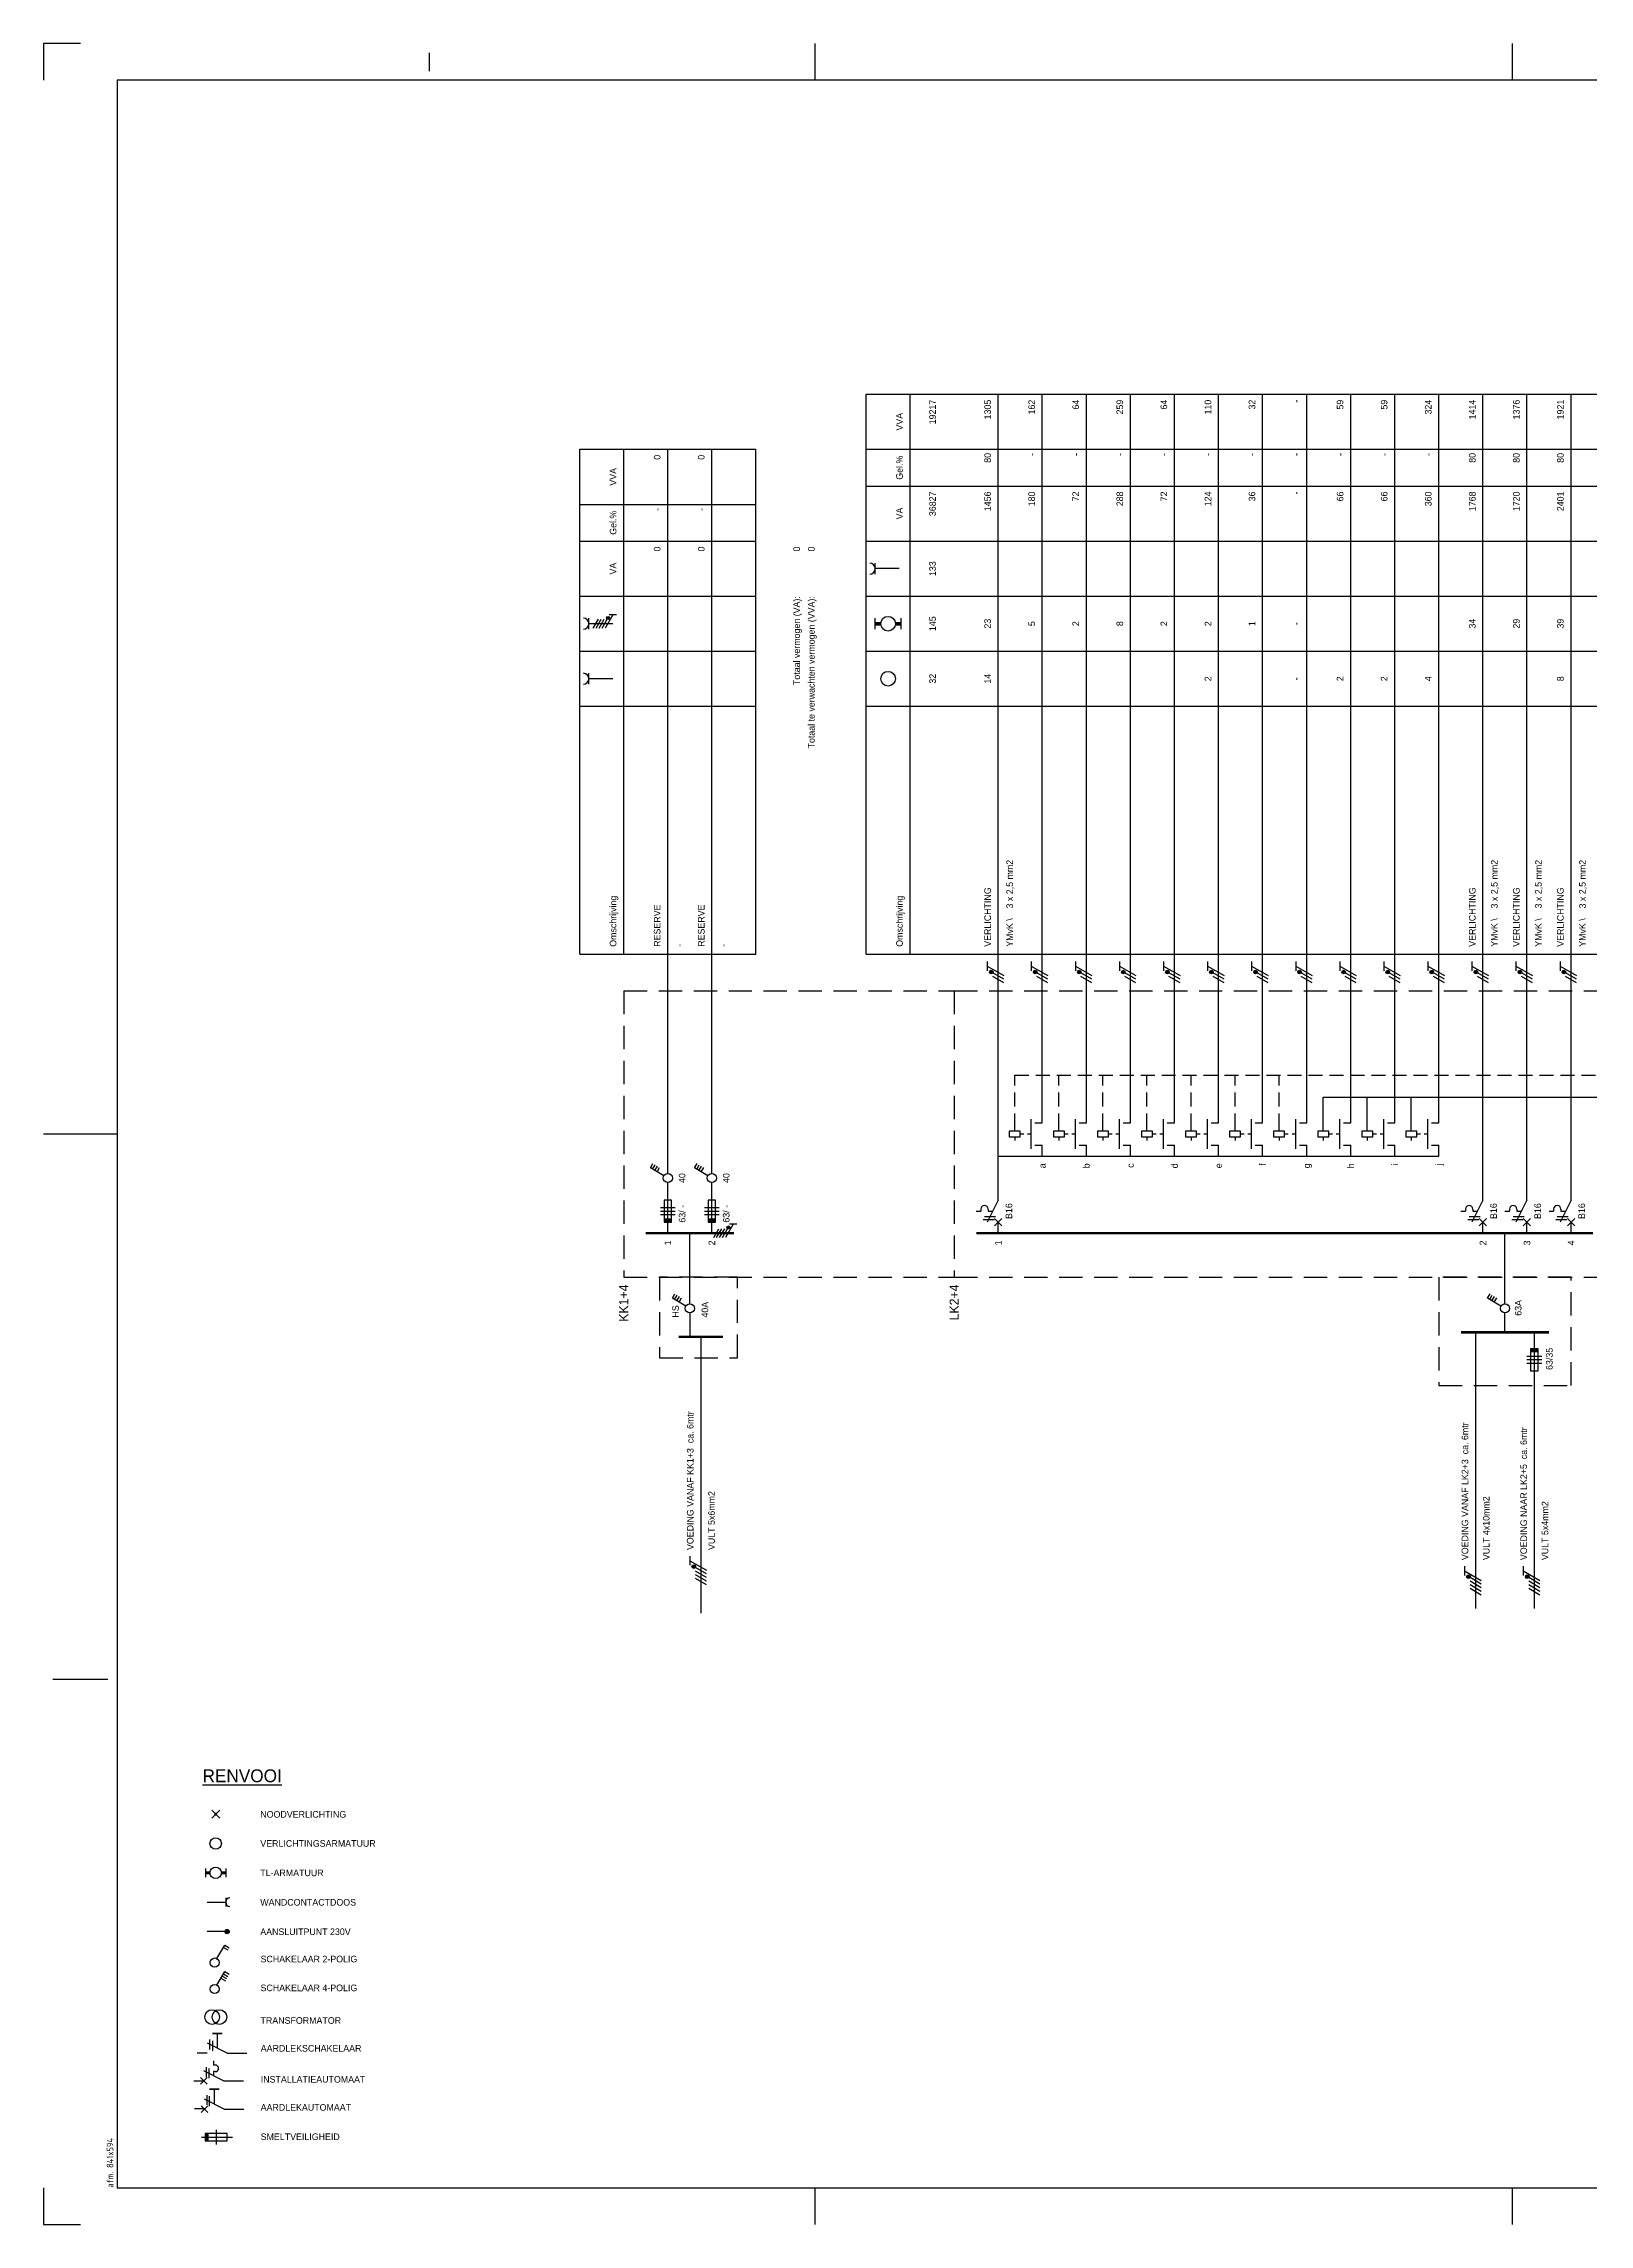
# Model space of a CAD drawing. Header units: millimetres. Extents: x 0 to 841, y 0 to 594.
# Drawn here: x 0 to 421, y 0 to 594 of the extents above; entities that cross this region are included whole.
import ezdxf
from ezdxf.enums import TextEntityAlignment as Align

# ---------------------------------------------------------------- set-up
doc = ezdxf.new("R2010")
doc.units = ezdxf.units.MM
for name, pattern in [('DASHED', [19.05, 12.7, -6.35]), ('HIDDEN', [9.525, 6.35, -3.175]), ('STABI11', [2, 1, -1])]:
    doc.linetypes.add(name, pattern=pattern)
doc.layers.get('0').update_dxf_attribs({"linetype": 'CONTINUOUS'})
for name, color, linetype in [('00att018', 1, 'CONTINUOUS'), ('00kad018', 1, 'CONTINUOUS'), ('00kad070', 5, 'CONTINUOUS'), ('BL$2----_KADER', 7, 'CONTINUOUS'), ('EL$1----', 3, 'CONTINUOUS'), ('EL$1----_KK1+4', 3, 'CONTINUOUS'), ('EL$1----_LK2+4', 3, 'CONTINUOUS')]:
    doc.layers.add(name, color=color, linetype=linetype)
doc.styles.add('BURO-018', font='BUROFONT', dxfattribs={"height": 1.8})
doc.styles.add('BURO-035', font='BUROFONT.shx', dxfattribs={"height": 3.5})
doc.styles.add('ISO', font='isocp.shx')

# ---------------------------------------------------------------- blocks, each defined once
blk = doc.blocks.new('RENV_DION')
at = {"layer": 'EL$1----', "linetype": 'Continuous'}
for p, q in [((485.12, 256.64), (487.32, 254.44)), ((487.32, 256.64), (485.12, 254.44)), ((483.5, 238.37), (483.5, 240.7)), ((488.94, 240.7), (488.94, 238.37)), ((488.94, 232.7), (488.94, 230.37)), ((483.89, 231.54), (488.94, 231.54)), ((489.33, 223.54), (483.89, 223.54)), ((486.57, 208.98), (488.69, 212.65)), ((487.64, 210.83), (488.85, 210.13)), ((487.99, 211.43), (489.2, 210.73)), ((488.34, 212.04), (489.55, 211.34)), ((488.69, 212.65), (489.9, 211.95)), ((489.35, 190.42), (483.95, 193.12)), ((484.62, 191.43), (484.62, 194.13)), ((485.3, 193.8), (485.3, 191.1)), ((486.65, 195.82), (486.65, 191.77)), ((488.36, 182.91), (482.96, 185.61)), ((483.63, 186.63), (483.63, 183.93)), ((484.31, 186.29), (484.31, 183.59)), ((485.66, 188.31), (485.66, 187.19)), ((486.11, 187.19), (485.66, 187.19)), ((486.11, 185.39), (485.66, 185.39)), ((485.66, 185.39), (485.66, 184.26)), ((480.26, 182.91), (482.96, 182.91)), ((482.06, 183.81), (483.86, 182.01)), ((483.86, 183.81), (482.06, 182.01)), ((485.84, 180.58), (485.84, 176.53)), ((488.36, 182.91), (493.76, 182.91)), ((484.04, 176.08), (482.24, 174.28)), ((482.24, 176.08), (484.04, 174.28)), ((488.54, 175.18), (483.14, 177.88)), ((482.39, 167.57), (490.81, 167.57)), ((489.31, 168.57), (483.31, 168.57)), ((483.31, 168.57), (483.31, 166.57)), ((483.31, 166.57), (489.31, 166.57)), ((486.31, 169.57), (486.31, 165.57)), ((489.31, 166.57), (489.31, 168.57))]:
    blk.add_line(p, q, dxfattribs=at)
at = {"layer": 'EL$1----', "color": 3, "linetype": 'Continuous'}
for p, q in [((486.57, 216.18), (488.69, 219.85)), ((488.69, 219.85), (489.9, 219.15)), ((488.34, 219.25), (489.55, 218.55))]:
    blk.add_line(p, q, dxfattribs=at)
at = {"layer": 'EL$1----'}
for p, q in [((483.86, 190.42), (481.16, 190.42)), ((489.35, 190.42), (494.66, 190.42)), ((483.9, 176.31), (483.9, 179.01)), ((484.49, 175.97), (484.49, 178.67)), ((483.14, 175.29), (480.44, 175.29)), ((488.54, 175.18), (493.85, 175.18))]:
    blk.add_line(p, q, dxfattribs=at)
at = {"layer": 'EL$1----', "linetype": 'Continuous'}
for points, const_width in [([(486.41, 255.54, 1), (486.02, 255.54, 1)], 0.389), ([(489.33, 223.83, 1), (489.33, 223.24, 1)], 0.583)]:
    blk.add_lwpolyline(points, format="xyb", close=True, dxfattribs=dict(at, const_width=const_width))
for points, const_width in [([(484.66, 239.54), (483.5, 239.54)], 0.778), ([(487.77, 239.54), (488.94, 239.54)], 0.778), ([(485.3, 195.82), (488, 195.82)], 0.45), ([(484.49, 180.58), (487.19, 180.58)], 0.45)]:
    blk.add_lwpolyline(points, dxfattribs=dict(at, const_width=const_width))
for centre, radius in [((486.22, 247.54), 1.56), ((486.22, 239.54), 1.56), ((489.33, 223.54), 0.583), ((485.95, 207.9), 1.25), ((485.24, 200.27), 2), ((487.24, 200.27), 2)]:
    blk.add_circle(centre, radius, dxfattribs=at)
at = {"layer": 'EL$1----', "color": 3, "linetype": 'Continuous'}
blk.add_circle((485.95, 215.1), 1.25, dxfattribs=at)
at = {"layer": 'EL$1----', "linetype": 'Continuous'}
for centre, radius, start, end in [((490.11, 231.54), 1.17, 90, 270), ((486.11, 186.29), 0.9, 270, 90)]:
    blk.add_arc(centre, radius, start, end, dxfattribs=at)
blk.add_solid([(483.31, 168.57), (484.31, 168.57), (483.31, 166.57), (484.31, 166.57)], dxfattribs=at)
at = {"layer": 'EL$1----', "color": 3, "style": 'BURO-035'}
blk.add_text('%%URENVOOI', height=3.5, dxfattribs=at).set_placement((482.63, 264.23))
at = {"layer": 'EL$1----', "color": 1, "style": 'BURO-018'}
for s, p in [('NOODVERLICHTING', (498.36, 255.47)), ('VERLICHTINGSARMATUUR', (498.36, 247.55)), ('TL-ARMATUUR', (498.36, 239.54)), ('WANDCONTACTDOOS', (498.36, 231.52)), ('AANSLUITPUNT 230V', (498.36, 223.5)), ('SCHAKELAAR 2-POLIG', (498.43, 216.06)), ('SCHAKELAAR 4-POLIG', (498.43, 208.21)), ('TRANSFORMATOR', (498.43, 199.33)), ('AARDLEKSCHAKELAAR', (498.49, 191.75)), ('INSTALLATIEAUTOMAAT', (498.49, 183.3)), ('AARDLEKAUTOMAAT', (498.47, 175.66)), ('SMELTVEILIGHEID', (498.47, 167.66))]:
    blk.add_text(s, height=1.8, dxfattribs=at).set_placement(p, align=Align.MIDDLE_LEFT)
blk = doc.blocks.new('a1-windesheim-hor')
at = {"layer": '00kad018', "color": 1}
for p, q in [((0, 594), (0, 584)), ((10, 594), (0, 594)), ((210, 594), (210, 584)), ((400, 594), (400, 584)), ((105, 591.5), (105, 586.5)), ((0, 297), (20, 297)), ((2.5, 148.5), (17.5, 148.5)), ((0, 10), (0, 0)), ((210, 10), (210, 0)), ((400, 10), (400, 0)), ((0, 0), (10, 0))]:
    blk.add_line(p, q, dxfattribs=at)
at = {"layer": '00kad070', "color": 5}
for p, q in [((831, 584), (20, 584)), ((20, 584), (20, 10)), ((20, 10), (831, 10))]:
    blk.add_line(p, q, dxfattribs=at)
at = {"layer": '00att018', "color": 1, "style": 'ISO'}
blk.add_text('afm. 841x594', height=1.8, rotation=90, dxfattribs=at).set_placement((19, 10))
blk = doc.blocks.new('L1')
at = {"color": 0, "linetype": 'Continuous'}
for p, q in [((-3, 73.98), (-3, 71.48)), ((-3, 72.73), (1.5, 70.13)), ((1.5, 69.13), (-1.5, 70.87)), ((1.5, 68.13), (-1.5, 69.87))]:
    blk.add_line(p, q, dxfattribs=at)
at = {"color": 0, "linetype": 'Continuous', "const_width": 0.5}
blk.add_lwpolyline([(-1.68, 71.12, 1), (-2.18, 71.12, 1)], format="xyb", close=True, dxfattribs=at)
at = {"color": 0, "linetype": 'Continuous'}
blk.add_circle((-1.93, 71.12), 0.5, dxfattribs=at)
blk = doc.blocks.new('HL3')
at = {"color": 0, "linetype": 'Continuous'}
for p, q in [((-3, 6.98), (-3, 4.48)), ((-3, 5.73), (1.5, 3.13)), ((1.5, 2.13), (-1.5, 3.87)), ((1.5, 1.13), (-1.5, 2.87)), ((1.5, 0.13), (-1.5, 1.87)), ((1.5, -0.87), (-1.5, 0.87))]:
    blk.add_line(p, q, dxfattribs=at)
at = {"color": 0, "linetype": 'Continuous', "const_width": 0.5}
blk.add_lwpolyline([(-1.68, 4.12, 1), (-2.18, 4.12, 1)], format="xyb", close=True, dxfattribs=at)
at = {"color": 0, "linetype": 'Continuous'}
blk.add_circle((-1.93, 4.12), 0.5, dxfattribs=at)
blk = doc.blocks.new('1114A3A')
at = {"color": 0, "linetype": 'Continuous'}
for p, q in [((0.62, 1.08), (2.74, 4.75)), ((1.69, 2.93), (2.9, 2.23)), ((2.04, 3.54), (3.25, 2.84)), ((2.39, 4.14), (3.6, 3.44)), ((2.74, 4.75), (3.95, 4.05))]:
    blk.add_line(p, q, dxfattribs=at)
blk.add_circle((0, 0), 1.25, dxfattribs=at)
at = {"color": 0, "linetype": 'Continuous', "style": 'BURO-018', "flags": 1}
for tag, p in [('E_ID', (0, 0.08)), ('E_MATCODE', (0, -4.92))]:
    blk.add_attdef(tag, p, '', height=1.8, dxfattribs=at)
at = {"color": 0, "linetype": 'Continuous', "style": 'BURO-018'}
blk.add_attdef('E_IGS', text='', height=1.8, dxfattribs=at).set_placement((3, 0.08), align=Align.MIDDLE_LEFT)
blk = doc.blocks.new('072102B')
at = {"color": 0, "linetype": 'Continuous'}
for p, q in [((1, 0), (-1, 0)), ((-1, 0), (-1, -6)), ((1, -6), (1, 0)), ((-1, -6), (1, -6))]:
    blk.add_line(p, q, dxfattribs=at)
blk.add_solid([(1, -5), (1, -6), (-1, -5), (-1, -6)], dxfattribs=at)
at = {"color": 0, "linetype": 'Continuous', "style": 'BURO-018', "flags": 1}
for tag, p in [('E_ID', (0, 0)), ('E_MATCODE', (0, -5))]:
    blk.add_attdef(tag, p, '', height=1.8, dxfattribs=at)
at = {"color": 0, "linetype": 'Continuous', "style": 'BURO-018'}
blk.add_attdef('E_KODE', text='', height=1.8, dxfattribs=at).set_placement((-3, -3), align=Align.MIDDLE_RIGHT)
blk = doc.blocks.new('0721013F')
at = {"color": 0, "linetype": 'Continuous'}
for p, q in [((-2, -2), (2, -2)), ((-2, -3), (2, -3)), ((2, -4), (-2, -4))]:
    blk.add_line(p, q, dxfattribs=at)
blk = doc.blocks.new('B12')
at = {"color": 0, "linetype": 'Continuous'}
for p, q in [((-4.75, 17.74), (-4.05, 18.95)), ((-4.14, 17.39), (-3.44, 18.6)), ((-3.54, 17.04), (-2.84, 18.25)), ((-2.93, 16.69), (-2.23, 17.9)), ((0, 16.25), (0, 21)), ((-1.08, 15.62), (-4.75, 17.74)), ((0, 0), (0, 13.75)), ((-2, 7), (2, 7)), ((-2, 6), (2, 6)), ((-1, 9), (-1, 3)), ((1, 9), (-1, 9)), ((1, 3), (1, 9)), ((2, 5), (-2, 5)), ((-1, 3), (1, 3))]:
    blk.add_line(p, q, dxfattribs=at)
blk.add_circle((0, 15), 1.25, dxfattribs=at)
blk.add_solid([(-1, 3), (-1, 4), (1, 3), (1, 4)], dxfattribs=at)
at = {"color": 1, "linetype": 'Continuous', "style": 'BURO-018'}
blk.add_attdef('E_IGS', text='', height=1.8, rotation=90, dxfattribs=at).set_placement((3, 15), align=Align.TOP_CENTER)
at = {"color": 1, "style": 'BURO-018'}
blk.add_attdef('E_VRIJ1', (-3, 3), '', height=1.8, rotation=90, dxfattribs=at)
at = {"color": 1, "linetype": 'Continuous', "style": 'BURO-018'}
blk.add_attdef('E_ISP', text='', height=1.8, rotation=90, dxfattribs=at).set_placement((3, 6.9), align=Align.TOP_LEFT)
blk.add_attdef('E_ISPH', text='', height=1.8, rotation=90, dxfattribs=at).set_placement((3, 6.2), align=Align.TOP_RIGHT)
blk = doc.blocks.new('m1')
at = {"color": 0, "linetype": 'Continuous'}
blk.add_line((0, 21), (0, 33), dxfattribs=at)
blk = doc.blocks.new('b1s')
at = {"color": 0, "linetype": 'Continuous'}
blk.add_line((0, 33), (0, 54), dxfattribs=at)
blk = doc.blocks.new('m1s')
at = {"color": 0, "linetype": 'Continuous'}
blk.add_line((0, 54), (0, 66), dxfattribs=at)
blk = doc.blocks.new('KOLNR6')
at = {"color": 0, "linetype": 'Continuous'}
for p, q in [((-3.5, -1.5), (-3.5, 1.5)), ((3, 0), (-3.5, 0))]:
    blk.add_line(p, q, dxfattribs=at)
blk.add_arc((-5, 0), 1.5, 270, 90, dxfattribs=at)
blk = doc.blocks.new('KOLNR7')
at = {"color": 0, "linetype": 'Continuous'}
for p, q in [((-3.5, -1.5), (-3.5, 1.5)), ((3, 0), (-3.5, 0)), ((-2.29, -1.2), (-0.91, 1.2)), ((-1.49, -1.2), (-0.11, 1.2)), ((-0.69, -1.2), (0.69, 1.2)), ((0.11, -1.2), (1.49, 1.2)), ((2.99, 2.4), (0.91, -1.2)), ((3.99, 2.4), (1.99, 2.4))]:
    blk.add_line(p, q, dxfattribs=at)
at = {"color": 0, "linetype": 'Continuous', "const_width": 0.4}
blk.add_lwpolyline([(1.69, 1.35, 1), (1.69, 1.75, 1)], format="xyb", close=True, dxfattribs=at)
at = {"color": 0, "linetype": 'Continuous'}
blk.add_circle((1.69, 1.55), 0.4, dxfattribs=at)
blk.add_arc((-5, 0), 1.5, 270, 90, dxfattribs=at)
blk = doc.blocks.new('111104')
at = {"color": 0, "linetype": 'Continuous'}
for p, q in [((-3, 6.98), (-3, 4.48)), ((-3, 5.73), (1.5, 3.13)), ((1.5, 2.13), (-1.5, 3.87)), ((1.5, 1.13), (-1.5, 2.87)), ((1.5, 0.13), (-1.5, 1.87)), ((1.5, -0.87), (-1.5, 0.87))]:
    blk.add_line(p, q, dxfattribs=at)
at = {"color": 0, "linetype": 'Continuous', "const_width": 0.5}
blk.add_lwpolyline([(-1.68, 4.12, 1), (-2.18, 4.12, 1)], format="xyb", close=True, dxfattribs=at)
at = {"color": 0, "linetype": 'Continuous'}
blk.add_circle((-1.93, 4.12), 0.5, dxfattribs=at)
blk = doc.blocks.new('B3')
at = {"color": 0, "linetype": 'Continuous'}
for p, q in [((0, 9), (0, 21)), ((-6, 6), (-4.75, 6)), ((-4.75, 6.5), (-4.75, 6)), ((0, 9), (-3, 3)), ((-2.75, 6.5), (-2.75, 6)), ((-2.75, 6), (-1.5, 6)), ((-4.125, 3.75), (-1.125, 3.75)), ((-3.75, 4.5), (-0.75, 4.5)), ((-1, 4), (1, 2)), ((-1, 2), (1, 4)), ((0, 0), (0, 3))]:
    blk.add_line(p, q, dxfattribs=at)
blk.add_arc((-3.75, 6.5), 1, 0, 180, dxfattribs=at)
at = {"color": 1, "style": 'BURO-018'}
blk.add_attdef('E_VRIJ1', (-3, 12), '', height=1.8, rotation=90, dxfattribs=at)
at = {"color": 1, "linetype": 'Continuous', "style": 'BURO-018'}
blk.add_attdef('E_IIA', text='', height=1.8, rotation=90, dxfattribs=at).set_placement((2, 6), align=Align.TOP_CENTER)
blk = doc.blocks.new('M2')
at = {"color": 0, "linetype": 'Continuous'}
for p, q in [((-3, 23), (-3, 31)), ((-2, 30), (0, 30)), ((0, 30), (0, 33)), ((-6, 27.75), (-9, 27.75)), ((-9, 27.75), (-9, 26.25)), ((-9, 26.25), (-6, 26.25)), ((-7.5, 27.75), (-7.5, 28.75)), ((-7.5, 26.25), (-7.5, 25.25)), ((-6, 26.25), (-6, 27.75)), ((-6, 27.25), (-6, 27.25)), ((-2, 24), (0, 24)), ((0, 21), (0, 24))]:
    blk.add_line(p, q, dxfattribs=at)
at = {"color": 0, "linetype": 'STABI11'}
blk.add_line((-6, 27), (-3, 27), dxfattribs=at)
at = {"color": 1, "linetype": 'Continuous', "style": 'BURO-018'}
blk.add_attdef('E_VRIJ1', (-6, 30), '', height=1.8, rotation=90, dxfattribs=at)
blk.add_attdef('E_IMS', text='', height=1.8, rotation=90, dxfattribs=at).set_placement((0, 27), align=Align.TOP_CENTER)
blk = doc.blocks.new('KOLNR3')
at = {"color": 0, "linetype": 'Continuous'}
blk.add_circle((0, 0), 2, dxfattribs=at)
blk = doc.blocks.new('KOLNR5')
at = {"color": 0, "linetype": 'Continuous'}
for p, q in [((-3.5, -1.5), (-3.5, 1.5)), ((3.5, 1.5), (3.5, -1.5))]:
    blk.add_line(p, q, dxfattribs=at)
at = {"color": 0, "linetype": 'Continuous', "const_width": 1}
for points in [[(-2, 0), (-3.5, 0)], [(2, 0), (3.5, 0)]]:
    blk.add_lwpolyline(points, dxfattribs=at)
at = {"color": 0, "linetype": 'Continuous'}
blk.add_circle((0, 0), 2, dxfattribs=at)

msp = doc.modelspace()

# ---------------------------------------------------------------- linework, layer by layer
at = {"layer": 'EL$1----', "linetype": 'DASHED', "ltscale": 0.3}
for p, q in [((264.5, 313), (726, 313)), ((264.5, 298.75), (264.5, 313)), ((276.5, 298.75), (276.5, 313)), ((288.5, 298.75), (288.5, 313)), ((300.5, 298.75), (300.5, 313)), ((312.5, 298.75), (312.5, 313)), ((324.5, 298.75), (324.5, 313)), ((336.5, 298.75), (336.5, 313))]:
    msp.add_line(p, q, dxfattribs=at)
at = {"layer": 'EL$1----'}
for p, q in [((348.5, 307), (737, 307)), ((348.5, 298.75), (348.5, 307)), ((360.5, 298.75), (360.5, 307)), ((372.5, 298.75), (372.5, 307)), ((176, 248.25), (176, 241.76)), ((398, 243), (398, 248.25))]:
    msp.add_line(p, q, dxfattribs=at)
at = {"layer": 'EL$1----', "ltscale": 0.2}
for p, q in [((176, 250.75), (176, 270)), ((398, 250.75), (398, 270)), ((179, 241.76), (179, 166.46)), ((390, 243), (390, 167.71)), ((406, 243), (406, 167.71))]:
    msp.add_line(p, q, dxfattribs=at)
at = {"layer": 'EL$1----', "color": 1, "linetype": 'HIDDEN'}
for points in [[(167.73, 258), (167.73, 236), (189, 236), (189, 258)], [(380, 258), (380, 228.49), (416, 228.49), (416, 258)]]:
    msp.add_lwpolyline(points, close=True, dxfattribs=at)
at = {"layer": 'EL$1----', "ltscale": 0.2, "const_width": 0.7}
for points in [[(185, 241.76), (173, 241.76)], [(398, 243), (386, 243)], [(410, 243), (398, 243)]]:
    msp.add_lwpolyline(points, dxfattribs=at)
at = {"layer": 'EL$1----_KK1+4', "color": 1}
for p, q in [((146, 483.5), (194, 483.5)), ((146, 346), (146, 483.5)), ((158, 346), (158, 483.5)), ((194, 346), (194, 483.5)), ((146, 468.5), (194, 468.5)), ((146, 458.5), (194, 458.5)), ((146, 443.5), (194, 443.5)), ((146, 428.5), (194, 428.5)), ((146, 413.5), (194, 413.5)), ((146, 346), (194, 346))]:
    msp.add_line(p, q, dxfattribs=at)
at = {"layer": 'EL$1----_KK1+4'}
for p, q in [((170, 336), (170, 483.5)), ((182, 336), (182, 483.5))]:
    msp.add_line(p, q, dxfattribs=at)
at = {"layer": 'EL$1----_KK1+4', "color": 1, "linetype": 'HIDDEN'}
for p, q in [((158, 336), (248, 336)), ((158, 336), (158, 258)), ((158, 258), (248, 258))]:
    msp.add_line(p, q, dxfattribs=at)
at = {"layer": 'EL$1----_KK1+4'}
for points in [[(176, 270, 0.7, 0.7, 0), (164, 270, 0.7, 0.7, 0)], [(188, 270, 0.7, 0.7, 0), (176, 270, 0.7, 0.7, 0)]]:
    msp.add_lwpolyline(points, format="xyseb", dxfattribs=at)
at = {"layer": 'EL$1----_LK2+4', "color": 1}
for p, q in [((224, 498.5), (704, 498.5)), ((224, 346), (224, 498.5)), ((236, 346), (236, 498.5)), ((224, 483.5), (704, 483.5)), ((224, 473.5), (704, 473.5)), ((224, 458.5), (704, 458.5)), ((224, 443.5), (704, 443.5)), ((224, 428.5), (704, 428.5)), ((224, 413.5), (704, 413.5)), ((224, 346), (704, 346))]:
    msp.add_line(p, q, dxfattribs=at)
at = {"layer": 'EL$1----_LK2+4'}
for p, q in [((260, 336), (260, 498.5)), ((272, 336), (272, 498.5)), ((284, 336), (284, 498.5)), ((296, 336), (296, 498.5)), ((308, 336), (308, 498.5)), ((320, 336), (320, 498.5)), ((332, 336), (332, 498.5)), ((344, 336), (344, 498.5)), ((356, 336), (356, 498.5)), ((368, 336), (368, 498.5)), ((380, 336), (380, 498.5)), ((392, 336), (392, 498.5)), ((404, 336), (404, 498.5)), ((416, 336), (416, 498.5)), ((260, 291), (380, 291))]:
    msp.add_line(p, q, dxfattribs=at)
at = {"layer": 'EL$1----_LK2+4', "color": 1, "linetype": 'HIDDEN'}
for p, q in [((248, 336), (704, 336)), ((248, 336), (248, 258)), ((248, 258), (704, 258))]:
    msp.add_line(p, q, dxfattribs=at)
at = {"layer": 'EL$1----_LK2+4'}
for points in [[(266, 270, 0.7, 0.7, 0), (254, 270, 0.7, 0.7, 0)], [(278, 270, 0.7, 0.7, 0), (266, 270, 0.7, 0.7, 0)], [(290, 270, 0.7, 0.7, 0), (278, 270, 0.7, 0.7, 0)], [(302, 270, 0.7, 0.7, 0), (290, 270, 0.7, 0.7, 0)], [(314, 270, 0.7, 0.7, 0), (302, 270, 0.7, 0.7, 0)], [(326, 270, 0.7, 0.7, 0), (314, 270, 0.7, 0.7, 0)], [(338, 270, 0.7, 0.7, 0), (326, 270, 0.7, 0.7, 0)], [(350, 270, 0.7, 0.7, 0), (338, 270, 0.7, 0.7, 0)], [(362, 270, 0.7, 0.7, 0), (350, 270, 0.7, 0.7, 0)], [(374, 270, 0.7, 0.7, 0), (362, 270, 0.7, 0.7, 0)], [(386, 270, 0.7, 0.7, 0), (374, 270, 0.7, 0.7, 0)], [(398, 270, 0.7, 0.7, 0), (386, 270, 0.7, 0.7, 0)], [(410, 270, 0.7, 0.7, 0), (398, 270, 0.7, 0.7, 0)], [(422, 270, 0.7, 0.7, 0), (410, 270, 0.7, 0.7, 0)]]:
    msp.add_lwpolyline(points, format="xyseb", dxfattribs=at)

# ---------------------------------------------------------------- block references
at = {"layer": 'BL$2----_KADER'}
for name, p in [('a1-windesheim-hor', (0, 0)), ('RENV_DION', (-439.35, -143.79))]:
    msp.add_blockref(name, p, dxfattribs=at)
at = {"layer": 'EL$1----'}
for p in [(260, 270), (272, 270), (284, 270), (296, 270), (308, 270), (320, 270), (332, 270), (344, 270), (356, 270), (368, 270), (380, 270), (392, 270), (404, 270), (416, 270)]:
    msp.add_blockref('L1', p, dxfattribs=at)
at = {"layer": 'EL$1----', "xscale": 0.8, "yscale": 0.8, "zscale": 0.8, "rotation": 269.9999999999999}
msp.add_blockref('111104', (183.2, 270), dxfattribs=at)
at = {"layer": 'EL$1----'}
ref = msp.add_blockref('1114A3A', (176, 249.5), dxfattribs=dict(at, rotation=90))
ref.add_attrib('E_IGS', '40A', dxfattribs={"layer": '0', "color": 1, "linetype": 'Continuous', "height": 1.8, "rotation": 90, "style": 'BURO-018'}).set_placement((180.1, 247), align=Align.MIDDLE_LEFT)
ref = msp.add_blockref('1114A3A', (398, 249.5), dxfattribs=dict(at, rotation=90))
ref.add_attrib('E_IGS', '63A', dxfattribs={"layer": '0', "color": 1, "linetype": 'Continuous', "height": 1.8, "rotation": 90, "style": 'BURO-018'}).set_placement((401.6, 247.5), align=Align.MIDDLE_LEFT)
ref = msp.add_blockref('072102B', (406, 232.49), dxfattribs=dict(at, rotation=180))
ref.add_attrib('E_KODE', '63/35', dxfattribs={"layer": '0', "color": 1, "linetype": 'Continuous', "height": 1.8, "rotation": 90, "style": 'BURO-018'}).set_placement((410.1, 238.76), align=Align.MIDDLE_RIGHT)
at = {"layer": 'EL$1----', "rotation": 180}
msp.add_blockref('0721013F', (406, 232.49), dxfattribs=at)
at = {"layer": 'EL$1----', "ltscale": 0.2}
for p in [(179, 175.04), (390, 172.29), (406, 172.29)]:
    msp.add_blockref('HL3', p, dxfattribs=at)
at = {"layer": 'EL$1----_KK1+4'}
for name, p in [('KOLNR7', (152, 436)), ('KOLNR6', (152, 421)), ('m1s', (170, 270)), ('m1s', (182, 270)), ('b1s', (170, 270)), ('b1s', (182, 270)), ('m1', (170, 270)), ('m1', (182, 270))]:
    msp.add_blockref(name, p, dxfattribs=at)
for p in [(170, 270), (182, 270)]:
    msp.add_blockref('B12', p, dxfattribs=at).add_auto_attribs({'E_ISPH': '63/', 'E_ISP': '-', 'E_IGS': '40'})
at = {"layer": 'EL$1----_LK2+4'}
for name, p in [('KOLNR6', (230, 451)), ('KOLNR5', (230, 436)), ('KOLNR3', (230, 421)), ('m1s', (260, 270)), ('m1s', (272, 270)), ('m1s', (284, 270)), ('m1s', (296, 270)), ('m1s', (308, 270)), ('m1s', (320, 270)), ('m1s', (332, 270)), ('m1s', (344, 270)), ('m1s', (356, 270)), ('m1s', (368, 270)), ('m1s', (380, 270)), ('m1s', (392, 270)), ('m1s', (404, 270)), ('m1s', (416, 270)), ('b1s', (260, 270)), ('b1s', (272, 270)), ('b1s', (284, 270)), ('b1s', (296, 270)), ('b1s', (308, 270)), ('b1s', (320, 270)), ('b1s', (332, 270)), ('b1s', (344, 270)), ('b1s', (356, 270)), ('b1s', (368, 270)), ('b1s', (380, 270)), ('b1s', (392, 270)), ('b1s', (404, 270)), ('b1s', (416, 270)), ('m1', (260, 270)), ('M2', (272, 270)), ('M2', (284, 270)), ('M2', (296, 270)), ('M2', (308, 270)), ('M2', (320, 270)), ('M2', (332, 270)), ('M2', (344, 270)), ('M2', (356, 270)), ('M2', (368, 270)), ('M2', (380, 270)), ('m1', (392, 270)), ('m1', (404, 270)), ('m1', (416, 270))]:
    msp.add_blockref(name, p, dxfattribs=at)
for p in [(260, 270), (392, 270), (404, 270), (416, 270)]:
    msp.add_blockref('B3', p, dxfattribs=at).add_auto_attribs({'E_IIA': 'B16'})

# ---------------------------------------------------------------- texts
at = {"layer": 'EL$1----', "color": 1, "style": 'BURO-018'}
msp.add_text('HS', height=1.8, rotation=90, dxfattribs=at).set_placement((173, 247))
at = {"layer": 'EL$1----', "color": 1, "linetype": 'Continuous', "ltscale": 0.2, "style": 'BURO-018'}
for s, p in [('VOEDING VANAF KK1+3  ca. 6mtr', (177, 183.68)), ('VOEDING VANAF LK2+3  ca. 6mtr', (388, 180.93)), ('VOEDING NAAR LK2+5  ca. 6mtr', (404, 180.93))]:
    msp.add_text(s, height=1.8, rotation=90, dxfattribs=at).set_placement(p)
for s, p in [('VULT 5x6mm2', (181, 183.68)), ('VULT 4x10mm2', (392, 180.93)), ('VULT 5x4mm2', (408, 180.93))]:
    msp.add_text(s, height=1.8, rotation=90, dxfattribs=at).set_placement(p, align=Align.TOP_LEFT)
at = {"layer": 'EL$1----_KK1+4', "color": 1, "style": 'BURO-018'}
for s, p in [('0', (168, 482)), ('0', (180, 482)), ('-', (168, 467.5)), ('-', (180, 467.5)), ('0', (168, 457)), ('0', (180, 457)), ('0', (206, 457)), ('0', (210, 457)), ('Totaal vermogen (VA):', (206, 443.5)), ('Totaal te verwachten vermogen (VVA):', (210, 443.5))]:
    msp.add_text(s, height=1.8, rotation=90, dxfattribs=at).set_placement(p, align=Align.RIGHT)
for s, p in [('VVA', (156, 476)), ('Gel.%', (156, 463.5)), ('VA', (156, 451))]:
    msp.add_text(s, height=1.8, rotation=90, dxfattribs=at).set_placement(p, align=Align.CENTER)
for s, p in [('Omschrijving', (156, 348)), ('RESERVE', (168, 348)), ('RESERVE', (180, 348)), ('-', (174, 348)), ('-', (186, 348))]:
    msp.add_text(s, height=1.8, rotation=90, dxfattribs=at).set_placement(p)
for s, p in [('1', (170, 268)), ('2', (182, 268))]:
    msp.add_text(s, height=1.8, rotation=90, dxfattribs=at).set_placement(p, align=Align.MIDDLE_RIGHT)
at = {"layer": 'EL$1----_KK1+4', "color": 2, "style": 'BURO-018'}
msp.add_text('KK1+4', height=2.5, rotation=90, dxfattribs=at).set_placement((158, 256), align=Align.MIDDLE_RIGHT)
at = {"layer": 'EL$1----_LK2+4', "color": 1, "style": 'BURO-018'}
for s, p in [('VVA', (234, 491)), ('Gel.%', (234, 478.5)), ('VA', (234, 466)), ('133', (243, 451)), ('145', (243, 436)), ('23', (258, 436)), ('5', (270, 436)), ('2', (282, 436)), ('8', (294, 436)), ('2', (306, 436)), ('2', (318, 436)), ('1', (330, 436)), ('-', (342, 436)), ('34', (390, 436)), ('29', (402, 436)), ('39', (414, 436)), ('32', (243, 421)), ('14', (258, 421)), ('2', (318, 421)), ('-', (342, 421)), ('2', (354, 421)), ('2', (366, 421)), ('4', (378, 421)), ('8', (414, 421))]:
    msp.add_text(s, height=1.8, rotation=90, dxfattribs=at).set_placement(p, align=Align.CENTER)
for s, p in [('19217', (243, 497)), ('1305', (258, 497)), ('162', (270, 497)), ('64', (282, 497)), ('259', (294, 497)), ('64', (306, 497)), ('110', (318, 497)), ('32', (330, 497)), ('-', (342, 497)), ('59', (354, 497)), ('59', (366, 497)), ('324', (378, 497)), ('1414', (390, 497)), ('1376', (402, 497)), ('1921', (414, 497)), ('80', (258, 482.5)), ('-', (270, 482.5)), ('-', (282, 482.5)), ('-', (294, 482.5)), ('-', (306, 482.5)), ('-', (318, 482.5)), ('-', (330, 482.5)), ('-', (342, 482.5)), ('-', (354, 482.5)), ('-', (366, 482.5)), ('-', (378, 482.5)), ('80', (390, 482.5)), ('80', (402, 482.5)), ('80', (414, 482.5)), ('36827', (243, 472)), ('1456', (258, 472)), ('180', (270, 472)), ('72', (282, 472)), ('288', (294, 472)), ('72', (306, 472)), ('124', (318, 472)), ('36', (330, 472)), ('-', (342, 472)), ('66', (354, 472)), ('66', (366, 472)), ('360', (378, 472)), ('1768', (390, 472)), ('1720', (402, 472)), ('2401', (414, 472))]:
    msp.add_text(s, height=1.8, rotation=90, dxfattribs=at).set_placement(p, align=Align.RIGHT)
for s, p in [('YMvK \\    3 x 2,5 mm2', (264, 348)), ('YMvK \\    3 x 2,5 mm2', (396, 348)), ('YMvK \\    3 x 2,5 mm2', (408, 348)), ('YMvK \\    3 x 2,5 mm2', (420, 348)), ('VERLICHTING', (258, 348)), ('VERLICHTING ', (390, 348)), ('VERLICHTING', (402, 348)), ('VERLICHTING', (414, 348)), ('Omschrijving', (234, 348))]:
    msp.add_text(s, height=1.8, rotation=90, dxfattribs=at).set_placement(p)
for s, p in [('a', (272, 289)), ('b', (284, 289)), ('c', (296, 289)), ('d', (308, 289)), ('e', (320, 289)), ('f', (332, 289)), ('g', (344, 289)), ('h', (356, 289)), ('i', (368, 289)), ('j', (380, 289)), ('1', (260, 268)), ('2', (392, 268)), ('3', (404, 268)), ('4', (416, 268))]:
    msp.add_text(s, height=1.8, rotation=90, dxfattribs=at).set_placement(p, align=Align.MIDDLE_RIGHT)
at = {"layer": 'EL$1----_LK2+4', "color": 2, "style": 'BURO-018'}
msp.add_text('LK2+4', height=2.5, rotation=90, dxfattribs=at).set_placement((248, 256), align=Align.MIDDLE_RIGHT)

doc.saveas('drawing.dxf')
